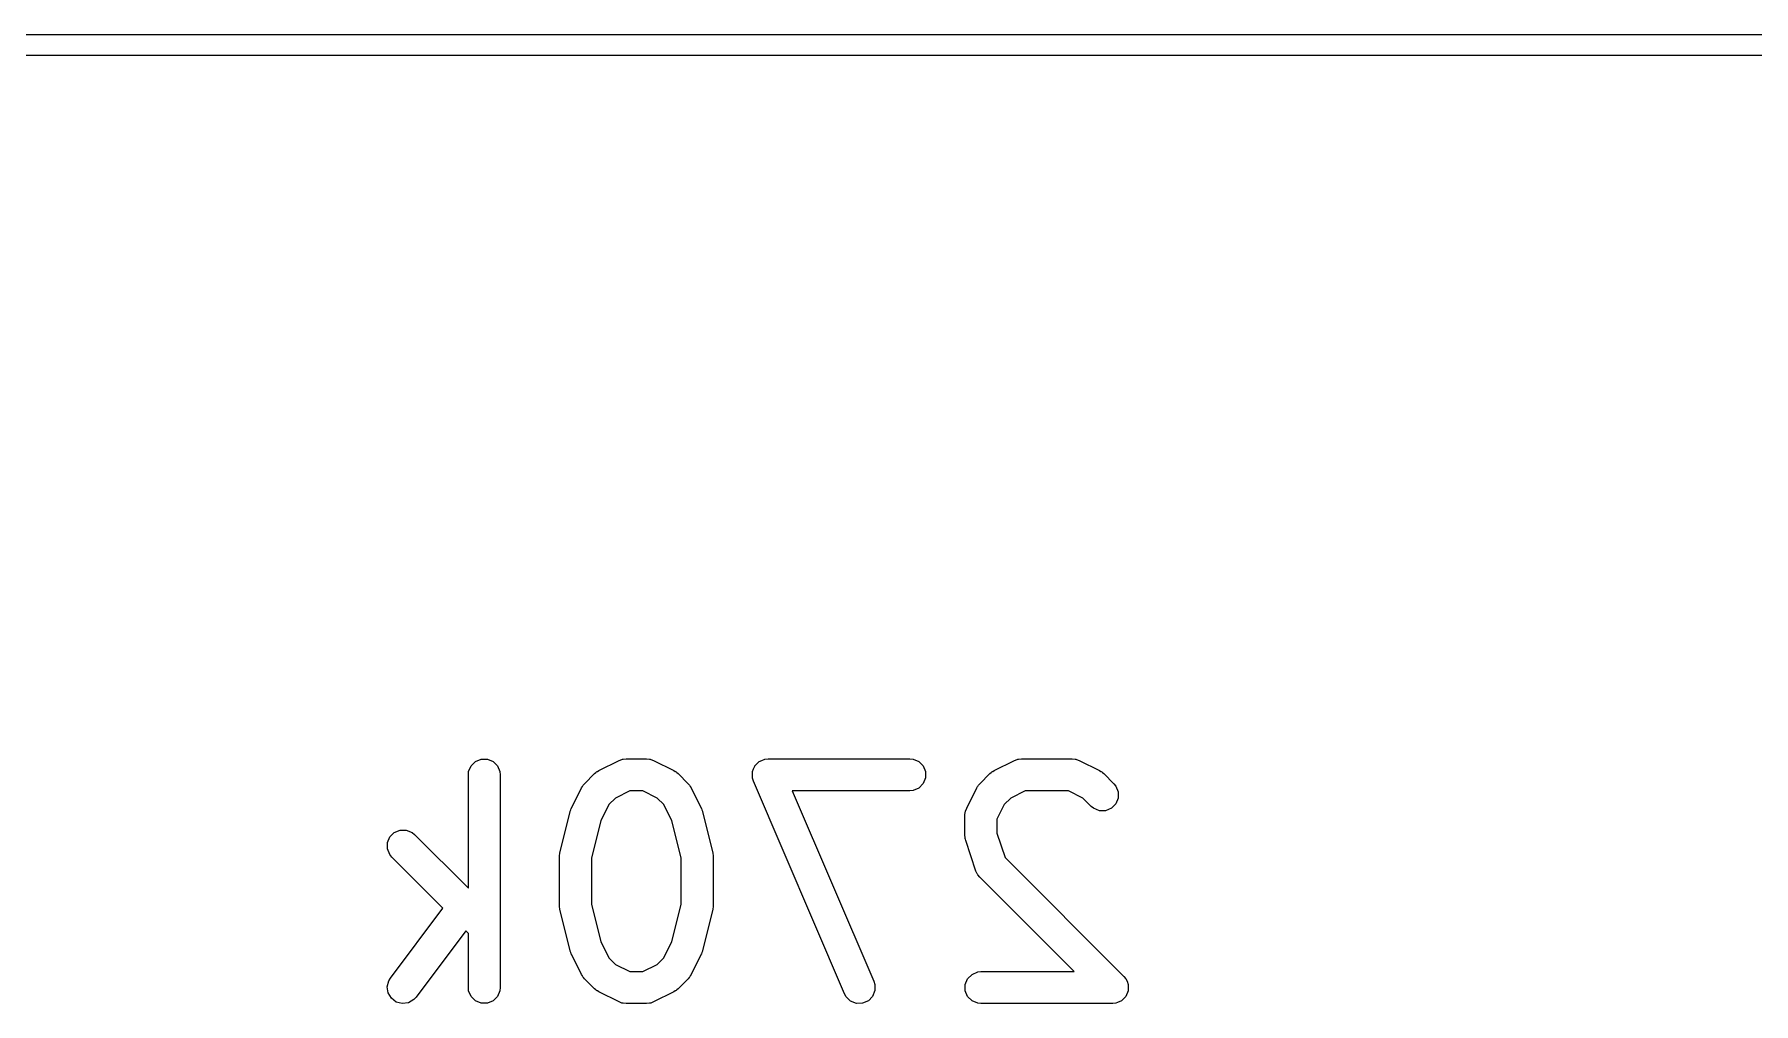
# Model space of a CAD drawing. Header units: inches. Extents: x -1.72 to 1.71, y -2.13 to 2.13.
# Drawn here: x -1.1616 to -0.8435, y 1.8148 to 1.9941 of the extents above; entities that cross this region are included whole.
import ezdxf

# ---------------------------------------------------------------- set-up
doc = ezdxf.new("R2010")
doc.units = ezdxf.units.IN
doc.header["$MEASUREMENT"] = 0
doc.layers.add('BLACK', color=250, linetype='CONTINUOUS')

msp = doc.modelspace()

# ---------------------------------------------------------------- linework, layer by layer
at = {"layer": 'BLACK', "linetype": 'CONTINUOUS'}
for p, q in [((-1.48819, 1.99409), (-0.22835, 1.99409)), ((-0.23031, 1.99016), (-1.48622, 1.99016)), ((-1.08128, 1.85717), (-1.08122, 1.85775)), ((-1.08122, 1.85775), (-1.08078, 1.85881)), ((-1.08078, 1.85881), (-1.07997, 1.85963)), ((-1.07997, 1.85963), (-1.0789, 1.86007)), ((-1.0789, 1.86007), (-1.07775, 1.86007)), ((-1.07775, 1.86007), (-1.07669, 1.85963)), ((-1.07669, 1.85963), (-1.07587, 1.85881)), ((-1.07587, 1.85881), (-1.07543, 1.85775)), ((-1.07543, 1.85775), (-1.07537, 1.85717)), ((-1.05979, 1.85551), (-1.05792, 1.85739)), ((-1.05792, 1.85739), (-1.05769, 1.85757)), ((-1.05769, 1.85757), (-1.05764, 1.85763)), ((-1.05764, 1.85763), (-1.05755, 1.85769)), ((-1.05755, 1.85769), (-1.05747, 1.85775)), ((-1.05747, 1.85775), (-1.0574, 1.85778)), ((-1.0574, 1.85778), (-1.05715, 1.85794)), ((-1.05715, 1.85794), (-1.0534, 1.85981)), ((-1.0534, 1.85981), (-1.05286, 1.86002)), ((-1.05286, 1.86002), (-1.05275, 1.86003)), ((-1.05275, 1.86003), (-1.05266, 1.86007)), ((-1.05266, 1.86007), (-1.05208, 1.86013)), ((-1.05208, 1.86013), (-1.04833, 1.86013)), ((-1.04833, 1.86013), (-1.04775, 1.86007)), ((-1.04775, 1.86007), (-1.04766, 1.86003)), ((-1.04766, 1.86003), (-1.04755, 1.86002)), ((-1.04755, 1.86002), (-1.04701, 1.85981)), ((-1.04701, 1.85981), (-1.04326, 1.85794)), ((-1.04326, 1.85794), (-1.04301, 1.85778)), ((-1.04301, 1.85778), (-1.04294, 1.85775)), ((-1.04294, 1.85775), (-1.04286, 1.85769)), ((-1.04286, 1.85769), (-1.04277, 1.85763)), ((-1.04277, 1.85763), (-1.04272, 1.85757)), ((-1.04272, 1.85757), (-1.04249, 1.85739)), ((-1.04249, 1.85739), (-1.04062, 1.85551)), ((-1.02874, 1.85771), (-1.02873, 1.85773)), ((-1.02873, 1.85715), (-1.02874, 1.85771)), ((-1.02873, 1.85775), (-1.02852, 1.85826)), ((-1.02873, 1.85773), (-1.02873, 1.85775)), ((-1.02852, 1.85826), (-1.02831, 1.85878)), ((-1.02831, 1.85878), (-1.0283, 1.8588)), ((-1.0283, 1.8588), (-1.02829, 1.85881)), ((-1.02829, 1.85881), (-1.02789, 1.85921)), ((-1.02789, 1.85921), (-1.0275, 1.85961)), ((-1.0275, 1.85961), (-1.02749, 1.85961)), ((-1.02749, 1.85961), (-1.02747, 1.85963)), ((-1.02747, 1.85963), (-1.02696, 1.85984)), ((-1.02696, 1.85984), (-1.02644, 1.86006)), ((-1.02644, 1.86006), (-1.02643, 1.86006)), ((-1.02643, 1.86006), (-1.02641, 1.86007)), ((-1.02641, 1.86007), (-1.02583, 1.86013)), ((-1.02583, 1.86013), (-0.99959, 1.86013)), ((-0.99959, 1.86013), (-0.99901, 1.86007)), ((-0.99901, 1.86007), (-0.99795, 1.85963)), ((-0.99795, 1.85963), (-0.99713, 1.85881)), ((-0.99713, 1.85881), (-0.99669, 1.85775)), ((-0.99669, 1.85775), (-0.99669, 1.8566)), ((-0.98668, 1.85551), (-0.9848, 1.85739)), ((-0.9848, 1.85739), (-0.98458, 1.85757)), ((-0.98458, 1.85757), (-0.98452, 1.85763)), ((-0.98452, 1.85763), (-0.98444, 1.85769)), ((-0.98444, 1.85769), (-0.98435, 1.85775)), ((-0.98435, 1.85775), (-0.98428, 1.85778)), ((-0.98428, 1.85778), (-0.98403, 1.85794)), ((-0.98403, 1.85794), (-0.98028, 1.85981)), ((-0.98028, 1.85981), (-0.97974, 1.86002)), ((-0.97974, 1.86002), (-0.97964, 1.86003)), ((-0.97964, 1.86003), (-0.97954, 1.86007)), ((-0.97954, 1.86007), (-0.97896, 1.86013)), ((-0.97896, 1.86013), (-0.96959, 1.86013)), ((-0.96959, 1.86013), (-0.96901, 1.86007)), ((-0.96901, 1.86007), (-0.96892, 1.86003)), ((-0.96892, 1.86003), (-0.96881, 1.86002)), ((-0.96881, 1.86002), (-0.96827, 1.85981)), ((-0.96827, 1.85981), (-0.96452, 1.85794)), ((-0.96452, 1.85794), (-0.96427, 1.85778)), ((-0.96427, 1.85778), (-0.9642, 1.85775)), ((-0.9642, 1.85775), (-0.96412, 1.85769)), ((-0.96412, 1.85769), (-0.96403, 1.85763)), ((-0.96403, 1.85763), (-0.96398, 1.85757)), ((-0.96398, 1.85757), (-0.96375, 1.85739)), ((-0.96375, 1.85739), (-0.96188, 1.85551)), ((-1.08128, 1.83618), (-1.08128, 1.85717)), ((-1.07537, 1.85717), (-1.07537, 1.8178)), ((-1.06222, 1.85099), (-1.06035, 1.85474)), ((-1.06035, 1.85474), (-1.06019, 1.85499)), ((-1.06019, 1.85499), (-1.06016, 1.85506)), ((-1.06016, 1.85506), (-1.06009, 1.85514)), ((-1.06009, 1.85514), (-1.06004, 1.85523)), ((-1.06004, 1.85523), (-1.05998, 1.85528)), ((-1.05998, 1.85528), (-1.05979, 1.85551)), ((-1.05138, 1.85422), (-1.05408, 1.85287)), ((-1.04903, 1.85422), (-1.05138, 1.85422)), ((-1.04633, 1.85287), (-1.04903, 1.85422)), ((-1.04062, 1.85551), (-1.04043, 1.85528)), ((-1.04043, 1.85528), (-1.04037, 1.85523)), ((-1.04037, 1.85523), (-1.04032, 1.85514)), ((-1.04032, 1.85514), (-1.04025, 1.85506)), ((-1.04025, 1.85506), (-1.04022, 1.85499)), ((-1.04022, 1.85499), (-1.04007, 1.85474)), ((-1.04007, 1.85474), (-1.03819, 1.85099)), ((-1.02873, 1.8566), (-1.02873, 1.85715)), ((-1.02872, 1.85658), (-1.02873, 1.8566)), ((-1.02872, 1.85656), (-1.02872, 1.85658)), ((-1.02855, 1.85601), (-1.02872, 1.85656)), ((-1.01167, 1.81664), (-1.02855, 1.85601)), ((-0.99959, 1.85422), (-1.02136, 1.85422)), ((-1.02136, 1.85422), (-1.00625, 1.81897)), ((-0.99901, 1.85428), (-0.99959, 1.85422)), ((-0.99795, 1.85472), (-0.99901, 1.85428)), ((-0.99713, 1.85553), (-0.99795, 1.85472)), ((-0.99669, 1.8566), (-0.99713, 1.85553)), ((-0.9891, 1.85099), (-0.98723, 1.85474)), ((-0.98723, 1.85474), (-0.98707, 1.85499)), ((-0.98707, 1.85499), (-0.98704, 1.85506)), ((-0.98704, 1.85506), (-0.98698, 1.85514)), ((-0.98698, 1.85514), (-0.98692, 1.85523)), ((-0.98692, 1.85523), (-0.98686, 1.85528)), ((-0.98686, 1.85528), (-0.98668, 1.85551)), ((-0.97827, 1.85422), (-0.98096, 1.85287)), ((-0.97029, 1.85422), (-0.97827, 1.85422)), ((-0.96759, 1.85287), (-0.97029, 1.85422)), ((-0.96188, 1.85551), (-0.96151, 1.85506)), ((-0.96151, 1.85506), (-0.96107, 1.854)), ((-1.06234, 1.85069), (-1.06225, 1.85093)), ((-1.06225, 1.85093), (-1.06224, 1.85095)), ((-1.06224, 1.85095), (-1.06222, 1.85099)), ((-1.05528, 1.85167), (-1.05679, 1.84864)), ((-1.05408, 1.85287), (-1.05528, 1.85167)), ((-1.04513, 1.85167), (-1.04633, 1.85287)), ((-1.04362, 1.84864), (-1.04513, 1.85167)), ((-1.03819, 1.85099), (-1.03817, 1.85095)), ((-1.03817, 1.85095), (-1.03816, 1.85093)), ((-1.03816, 1.85093), (-1.03808, 1.85069)), ((-0.98931, 1.85045), (-0.9891, 1.85099)), ((-0.98216, 1.85167), (-0.98351, 1.84898)), ((-0.98096, 1.85287), (-0.98216, 1.85167)), ((-0.96605, 1.85133), (-0.96759, 1.85287)), ((-0.96561, 1.85097), (-0.96605, 1.85133)), ((-0.96454, 1.85053), (-0.96561, 1.85097)), ((-0.96233, 1.85097), (-0.96339, 1.85053)), ((-0.96151, 1.85178), (-0.96233, 1.85097)), ((-0.96107, 1.85285), (-0.96151, 1.85178)), ((-0.96107, 1.854), (-0.96107, 1.85285)), ((-1.06432, 1.84289), (-1.06244, 1.85039)), ((-1.06244, 1.85039), (-1.06243, 1.85043)), ((-1.06243, 1.85045), (-1.06234, 1.85069)), ((-1.06243, 1.85043), (-1.06243, 1.85045)), ((-1.05679, 1.84864), (-1.0585, 1.84181)), ((-1.04191, 1.84181), (-1.04362, 1.84864)), ((-1.03808, 1.85069), (-1.03798, 1.85045)), ((-1.03798, 1.85045), (-1.03798, 1.85043)), ((-1.03798, 1.85043), (-1.03797, 1.85039)), ((-1.03797, 1.85039), (-1.03609, 1.84289)), ((-0.98942, 1.84967), (-0.98936, 1.85025)), ((-0.98942, 1.84592), (-0.98942, 1.84967)), ((-0.98936, 1.85025), (-0.98932, 1.85035)), ((-0.98932, 1.85035), (-0.98931, 1.85045)), ((-0.98351, 1.84898), (-0.98351, 1.8464)), ((-0.96339, 1.85053), (-0.96454, 1.85053)), ((-1.09622, 1.84463), (-1.09578, 1.84569)), ((-1.09622, 1.84347), (-1.09622, 1.84463)), ((-1.09578, 1.84569), (-1.09497, 1.8465)), ((-1.09497, 1.8465), (-1.0939, 1.84695)), ((-1.0939, 1.84695), (-1.09275, 1.84695)), ((-1.09275, 1.84695), (-1.09168, 1.8465)), ((-1.09168, 1.8465), (-1.09124, 1.84614)), ((-1.09124, 1.84614), (-1.08128, 1.83618)), ((-0.98939, 1.84563), (-0.98942, 1.84592)), ((-0.98939, 1.84555), (-0.98939, 1.84563)), ((-0.98937, 1.84545), (-0.98939, 1.84555)), ((-0.98936, 1.84535), (-0.98937, 1.84545)), ((-0.98933, 1.84528), (-0.98936, 1.84535)), ((-0.98926, 1.84499), (-0.98933, 1.84528)), ((-0.98739, 1.83937), (-0.98926, 1.84499)), ((-0.98351, 1.8464), (-0.98201, 1.84189)), ((-1.09578, 1.84241), (-1.09622, 1.84347)), ((-1.09541, 1.84196), (-1.09578, 1.84241)), ((-1.08598, 1.83252), (-1.09541, 1.84196)), ((-1.06441, 1.84217), (-1.0644, 1.84227)), ((-1.06441, 1.8328), (-1.06441, 1.84217)), ((-1.0644, 1.84232), (-1.06437, 1.84253)), ((-1.0644, 1.84227), (-1.0644, 1.84232)), ((-1.06437, 1.84253), (-1.06435, 1.84275)), ((-1.06435, 1.84275), (-1.06433, 1.84279)), ((-1.06433, 1.84279), (-1.06432, 1.84289)), ((-1.0585, 1.84181), (-1.0585, 1.83316)), ((-1.04191, 1.83316), (-1.04191, 1.84181)), ((-1.03609, 1.84289), (-1.03608, 1.84279)), ((-1.03608, 1.84279), (-1.03606, 1.84275)), ((-1.03606, 1.84275), (-1.03604, 1.84253)), ((-1.03604, 1.84253), (-1.03601, 1.84232)), ((-1.03601, 1.84232), (-1.03601, 1.84227)), ((-1.03601, 1.84227), (-1.036, 1.84217)), ((-1.036, 1.84217), (-1.036, 1.8328)), ((-0.98201, 1.84189), (-0.96, 1.81989)), ((-0.98715, 1.83884), (-0.98739, 1.83937)), ((-0.98708, 1.83876), (-0.98715, 1.83884)), ((-0.98704, 1.83866), (-0.98708, 1.83876)), ((-0.98668, 1.83821), (-0.98704, 1.83866)), ((-0.96922, 1.82076), (-0.98668, 1.83821)), ((-1.09569, 1.81957), (-1.08598, 1.83252)), ((-1.0644, 1.8327), (-1.06441, 1.8328)), ((-1.0644, 1.83266), (-1.0644, 1.8327)), ((-1.06437, 1.83244), (-1.0644, 1.83266)), ((-1.06435, 1.83222), (-1.06437, 1.83244)), ((-1.06433, 1.83218), (-1.06435, 1.83222)), ((-1.06432, 1.83208), (-1.06433, 1.83218)), ((-1.06244, 1.82459), (-1.06432, 1.83208)), ((-1.0585, 1.83316), (-1.05679, 1.82633)), ((-1.04362, 1.82633), (-1.04191, 1.83316)), ((-1.03609, 1.83208), (-1.03797, 1.82459)), ((-1.03608, 1.83218), (-1.03609, 1.83208)), ((-1.03606, 1.83222), (-1.03608, 1.83218)), ((-1.03604, 1.83244), (-1.03606, 1.83222)), ((-1.03601, 1.83266), (-1.03604, 1.83244)), ((-1.036, 1.8328), (-1.03601, 1.8327)), ((-1.03601, 1.8327), (-1.03601, 1.83266)), ((-1.08176, 1.82831), (-1.09096, 1.81603)), ((-1.08128, 1.82783), (-1.08176, 1.82831)), ((-1.08128, 1.8178), (-1.08128, 1.82783)), ((-1.05679, 1.82633), (-1.05528, 1.8233)), ((-1.04513, 1.8233), (-1.04362, 1.82633)), ((-1.06243, 1.82454), (-1.06244, 1.82459)), ((-1.06243, 1.82452), (-1.06243, 1.82454)), ((-1.06234, 1.82428), (-1.06243, 1.82452)), ((-1.06225, 1.82404), (-1.06234, 1.82428)), ((-1.06224, 1.82402), (-1.06225, 1.82404)), ((-1.06222, 1.82398), (-1.06224, 1.82402)), ((-1.06035, 1.82023), (-1.06222, 1.82398)), ((-1.05528, 1.8233), (-1.05408, 1.8221)), ((-1.04633, 1.8221), (-1.04513, 1.8233)), ((-1.03819, 1.82398), (-1.04007, 1.82023)), ((-1.03817, 1.82402), (-1.03819, 1.82398)), ((-1.03816, 1.82404), (-1.03817, 1.82402)), ((-1.03808, 1.82428), (-1.03816, 1.82404)), ((-1.03798, 1.82452), (-1.03808, 1.82428)), ((-1.03797, 1.82459), (-1.03798, 1.82454)), ((-1.03798, 1.82454), (-1.03798, 1.82452)), ((-1.09627, 1.81796), (-1.09599, 1.81908)), ((-1.09599, 1.81908), (-1.09569, 1.81957)), ((-1.06019, 1.81998), (-1.06035, 1.82023)), ((-1.06016, 1.81991), (-1.06019, 1.81998)), ((-1.06009, 1.81983), (-1.06016, 1.81991)), ((-1.06004, 1.81974), (-1.06009, 1.81983)), ((-1.05998, 1.81969), (-1.06004, 1.81974)), ((-1.05979, 1.81946), (-1.05998, 1.81969)), ((-1.05792, 1.81759), (-1.05979, 1.81946)), ((-1.05408, 1.8221), (-1.05138, 1.82076)), ((-1.05138, 1.82076), (-1.04903, 1.82076)), ((-1.04903, 1.82076), (-1.04633, 1.8221)), ((-1.04062, 1.81946), (-1.04249, 1.81759)), ((-1.04043, 1.81969), (-1.04062, 1.81946)), ((-1.04037, 1.81974), (-1.04043, 1.81969)), ((-1.04032, 1.81983), (-1.04037, 1.81974)), ((-1.04025, 1.81991), (-1.04032, 1.81983)), ((-1.04022, 1.81998), (-1.04025, 1.81991)), ((-1.04007, 1.82023), (-1.04022, 1.81998)), ((-0.98936, 1.81838), (-0.98892, 1.81944)), ((-0.98892, 1.81944), (-0.9881, 1.82026)), ((-0.9881, 1.82026), (-0.98704, 1.8207)), ((-0.98704, 1.8207), (-0.98646, 1.82076)), ((-0.98646, 1.82076), (-0.96922, 1.82076)), ((-0.96, 1.81989), (-0.95964, 1.81944)), ((-0.95964, 1.81944), (-0.95944, 1.81897)), ((-1.09611, 1.81682), (-1.09627, 1.81796)), ((-1.09552, 1.81583), (-1.09611, 1.81682)), ((-1.09096, 1.81603), (-1.09135, 1.8156)), ((-1.08122, 1.81723), (-1.08128, 1.8178)), ((-1.08078, 1.81616), (-1.08122, 1.81723)), ((-1.07997, 1.81535), (-1.08078, 1.81616)), ((-1.07587, 1.81616), (-1.07669, 1.81535)), ((-1.07543, 1.81723), (-1.07587, 1.81616)), ((-1.07537, 1.8178), (-1.07543, 1.81723)), ((-1.05769, 1.8174), (-1.05792, 1.81759)), ((-1.05764, 1.81734), (-1.05769, 1.8174)), ((-1.05755, 1.81729), (-1.05764, 1.81734)), ((-1.05747, 1.81722), (-1.05755, 1.81729)), ((-1.0574, 1.81719), (-1.05747, 1.81722)), ((-1.05715, 1.81704), (-1.0574, 1.81719)), ((-1.0534, 1.81516), (-1.05715, 1.81704)), ((-1.04326, 1.81704), (-1.04701, 1.81516)), ((-1.04301, 1.81719), (-1.04326, 1.81704)), ((-1.04294, 1.81722), (-1.04301, 1.81719)), ((-1.04286, 1.81729), (-1.04294, 1.81722)), ((-1.04277, 1.81734), (-1.04286, 1.81729)), ((-1.04272, 1.8174), (-1.04277, 1.81734)), ((-1.04249, 1.81759), (-1.04272, 1.8174)), ((-1.0114, 1.81613), (-1.01167, 1.81664)), ((-1.01057, 1.81533), (-1.0114, 1.81613)), ((-1.00649, 1.81619), (-1.00729, 1.81537)), ((-1.00606, 1.81726), (-1.00649, 1.81619)), ((-1.00625, 1.81897), (-1.00607, 1.81841)), ((-1.00607, 1.81841), (-1.00606, 1.81726)), ((-0.98936, 1.81723), (-0.98936, 1.81838)), ((-0.98892, 1.81616), (-0.98936, 1.81723)), ((-0.9881, 1.81535), (-0.98892, 1.81616)), ((-0.95964, 1.81616), (-0.96045, 1.81535)), ((-0.9592, 1.81723), (-0.95964, 1.81616)), ((-0.95944, 1.81897), (-0.95921, 1.81841)), ((-0.95921, 1.81841), (-0.9592, 1.81838)), ((-0.9592, 1.81838), (-0.9592, 1.81723)), ((-1.0946, 1.81514), (-1.09552, 1.81583)), ((-1.09349, 1.81485), (-1.0946, 1.81514)), ((-1.09235, 1.81502), (-1.09349, 1.81485)), ((-1.09135, 1.8156), (-1.09235, 1.81502)), ((-1.0789, 1.81491), (-1.07997, 1.81535)), ((-1.07775, 1.81491), (-1.0789, 1.81491)), ((-1.07669, 1.81535), (-1.07775, 1.81491)), ((-1.05286, 1.81495), (-1.0534, 1.81516)), ((-1.05275, 1.81495), (-1.05286, 1.81495)), ((-1.05266, 1.81491), (-1.05275, 1.81495)), ((-1.05208, 1.81485), (-1.05266, 1.81491)), ((-1.04833, 1.81485), (-1.05208, 1.81485)), ((-1.04775, 1.81491), (-1.04833, 1.81485)), ((-1.04766, 1.81495), (-1.04775, 1.81491)), ((-1.04755, 1.81495), (-1.04766, 1.81495)), ((-1.04701, 1.81516), (-1.04755, 1.81495)), ((-1.0095, 1.8149), (-1.01057, 1.81533)), ((-1.00835, 1.81491), (-1.0095, 1.8149)), ((-1.00729, 1.81537), (-1.00835, 1.81491)), ((-0.98704, 1.81491), (-0.9881, 1.81535)), ((-0.98646, 1.81485), (-0.98704, 1.81491)), ((-0.96209, 1.81485), (-0.98646, 1.81485)), ((-0.96152, 1.81491), (-0.96209, 1.81485)), ((-0.9612, 1.81504), (-0.96152, 1.81491)), ((-0.96045, 1.81535), (-0.9612, 1.81504))]:
    msp.add_line(p, q, dxfattribs=at)

doc.saveas('drawing.dxf')
